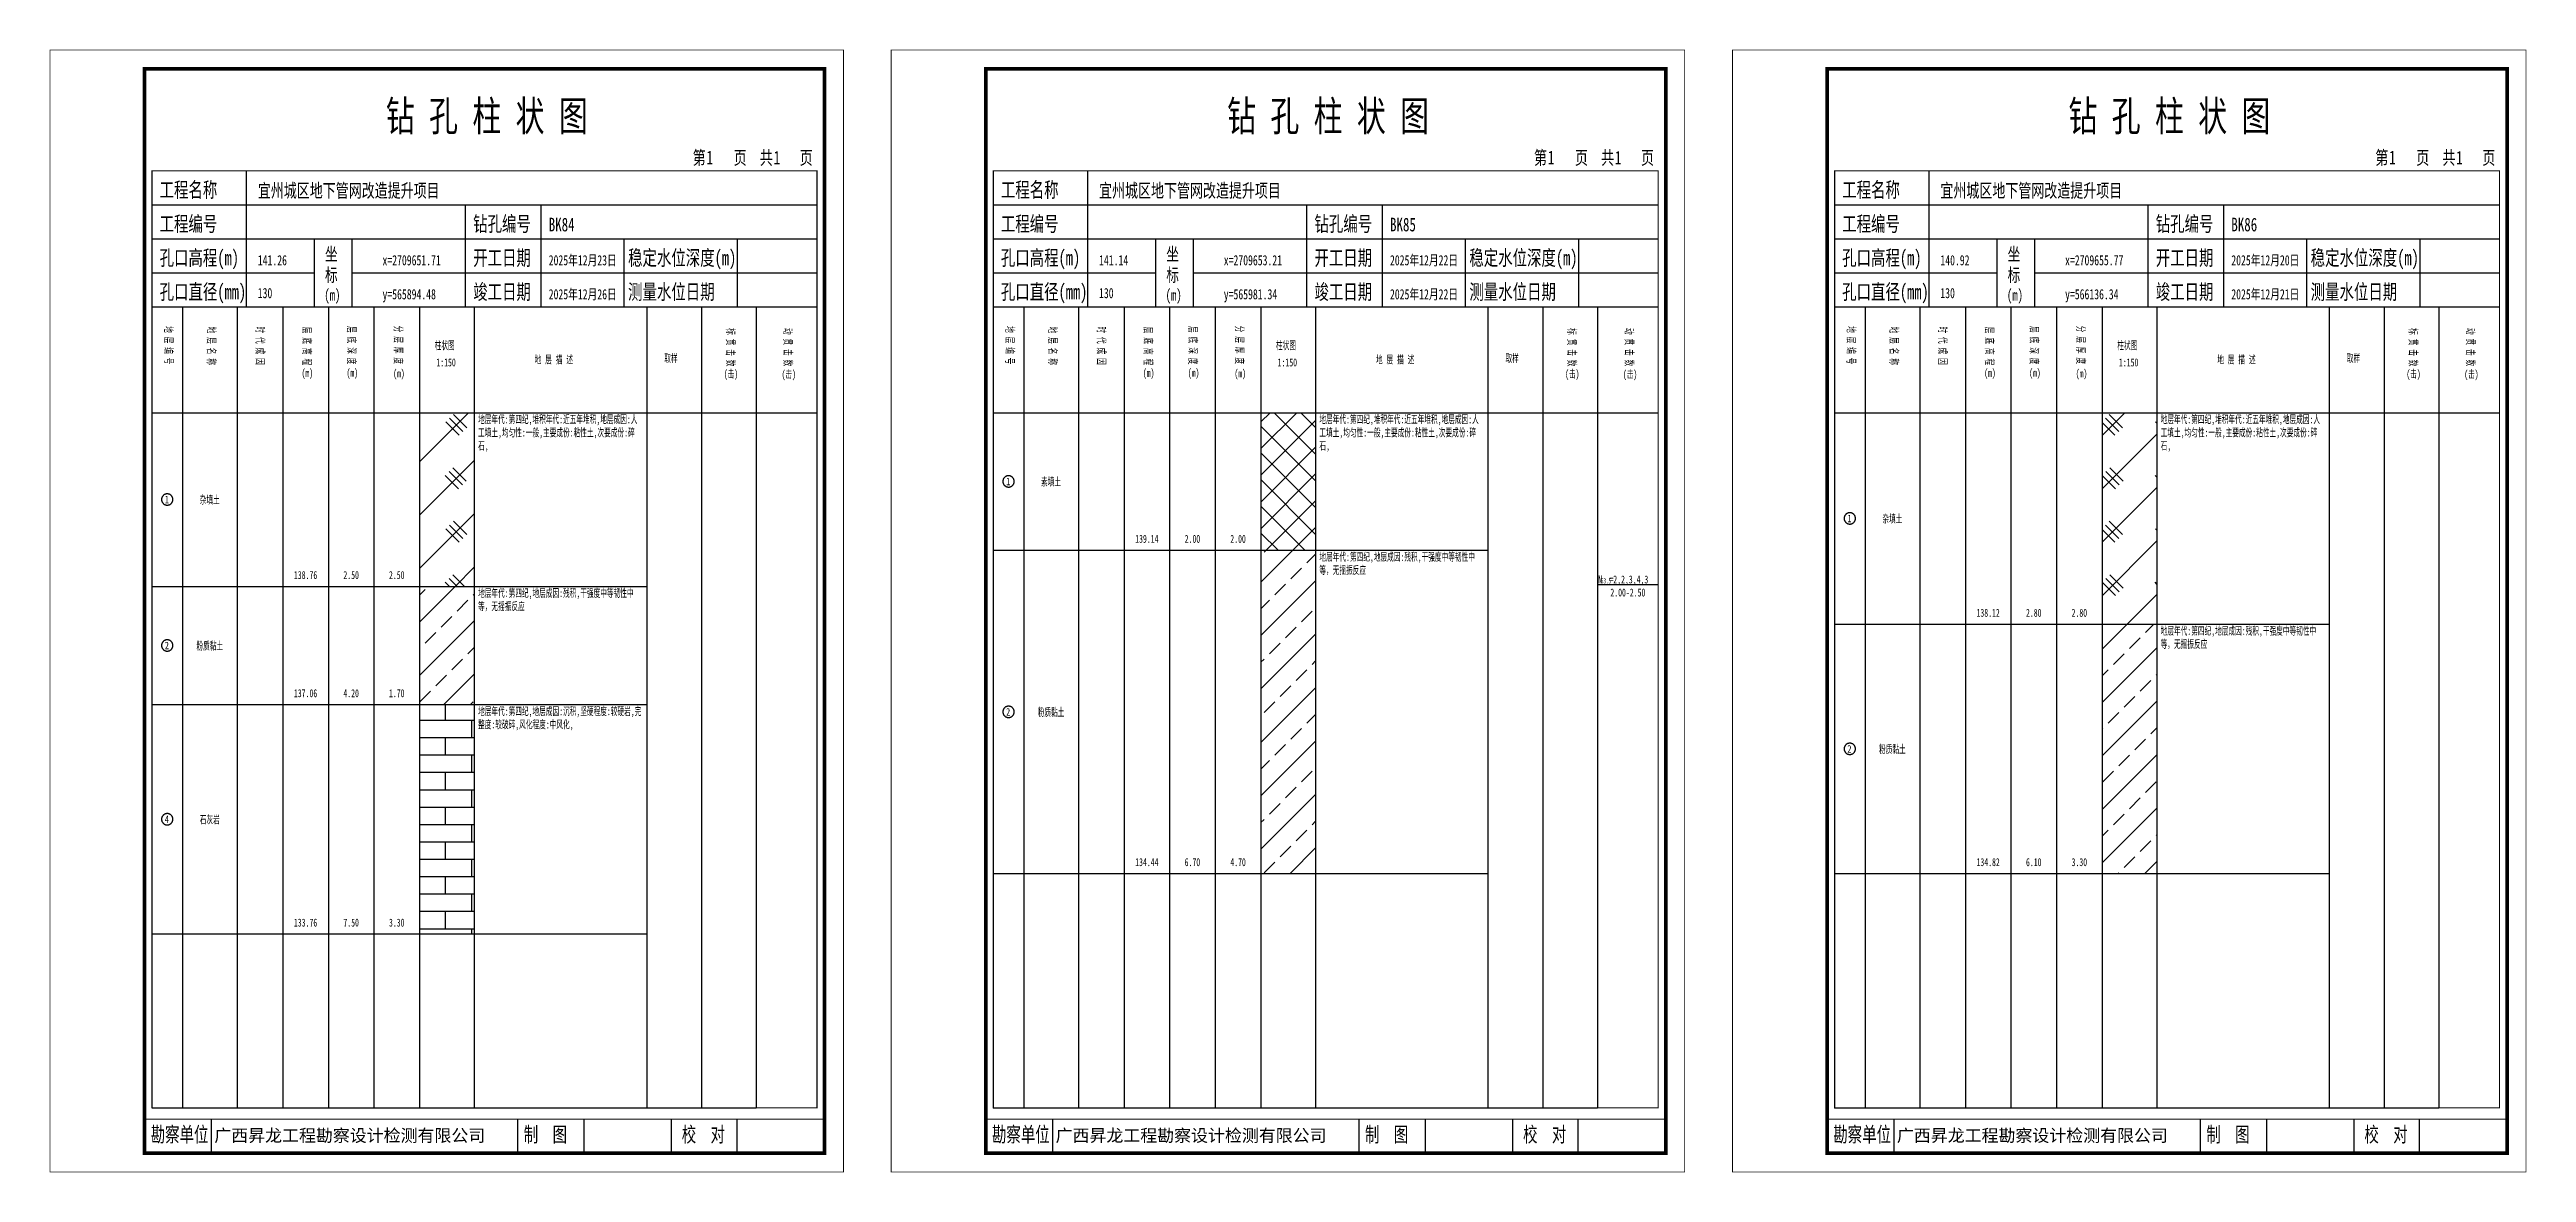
# Model space of a CAD drawing. Header units: millimetres. Extents: x 0 to 2711117, y 0 to 567555.
# Drawn here: x 22491 to 23147, y 0 to 297 of the extents above; entities that cross this region are included whole.
import ezdxf
from ezdxf.enums import TextEntityAlignment as Align

# ---------------------------------------------------------------- set-up
doc = ezdxf.new("R2010")
doc.units = ezdxf.units.MM
doc.layers.add('GICAD_POU_TEXTS', color=7, linetype='Continuous')
doc.layers.add('勘察点图例', color=7, linetype='Continuous')
doc.styles.add('HEAD_FONT', font='simfang.ttf', dxfattribs={"width": 0.6})
doc.styles.add('HEAD_FONT2', font='simfang.ttf', dxfattribs={"width": 0.6})
doc.styles.add('HT', font='simhei.ttf')
doc.styles.add('LZ_FONT', font='simfang.ttf', dxfattribs={"width": 0.7, "height": 8})
doc.styles.add('成果图图块', font='simfang.ttf', dxfattribs={"height": 2.5})
doc.styles.add('成果图表体', font='simfang.ttf', dxfattribs={"width": 0.6, "height": 2.1})
pattern_1 = [(45, (0, 0), (-7.071068, 7.071068), []), (135, (2.5, -1), (-14.142136, -14.142136), [5, -15]), (135, (1.5, -2), (-14.142136, -14.142136), [5, -15]), (135, (0.5, -3), (-14.142136, -14.142136), [5, -15]), (135, (16.5, -1), (-14.142136, -14.142136), [5, -15]), (135, (15.5, -2), (-14.142136, -14.142136), [5, -15]), (135, (14.5, -3), (-14.142136, -14.142136), [5, -15])]
pattern_2 = [(45, (0, 0), (-7.071068, 7.071068), []), (45, (7.071, 0), (-7.071068, 7.071068), [4, -2])]

# ---------------------------------------------------------------- blocks, each defined once
blk = doc.blocks.new('BK84')
for p, q in [((52, 229), (52, 265)), ((27, 256), (203, 256)), ((110, 229), (110, 256)), ((130, 229), (130, 256)), ((27, 247), (203, 247)), ((70, 229), (70, 247)), ((80, 229), (80, 247)), ((152, 229), (152, 247)), ((182, 229), (182, 247)), ((27, 238), (70, 238)), ((80, 238), (203, 238)), ((27, 229), (35.05, 229)), ((35.05, 229), (35.05, 17)), ((35.05, 229), (49.53, 229)), ((49.53, 229), (49.53, 17)), ((49.53, 229), (61.6, 229)), ((61.6, 229), (61.6, 17)), ((61.6, 229), (73.68, 229)), ((73.68, 229), (73.68, 17)), ((73.68, 229), (85.75, 229)), ((85.75, 229), (85.75, 17)), ((85.75, 229), (97.82, 229)), ((97.82, 229), (97.82, 17)), ((97.82, 229), (112.3, 229)), ((112.3, 229), (112.3, 17)), ((112.3, 229), (157.93, 229)), ((157.93, 229), (157.93, 17)), ((157.93, 229), (172.42, 229)), ((172.42, 229), (172.42, 17)), ((172.42, 229), (186.9, 229)), ((186.9, 229), (186.9, 17)), ((186.9, 229), (203, 229)), ((27, 201), (203, 201)), ((27, 17), (35.05, 17)), ((35.05, 17), (49.53, 17)), ((42.74, 4.95), (42.74, 13.95)), ((42.74, 4.95), (42.74, 13.95)), ((49.53, 17), (61.6, 17)), ((61.6, 17), (73.68, 17)), ((73.68, 17), (85.75, 17)), ((85.75, 17), (97.82, 17)), ((97.82, 17), (112.3, 17)), ((112.3, 17), (157.93, 17)), ((123.83, 4.95), (123.83, 13.95)), ((141.38, 4.95), (141.38, 13.95)), ((157.93, 17), (172.42, 17)), ((164.48, 4.95), (164.48, 13.95)), ((172.42, 17), (186.9, 17)), ((181.84, 4.95), (181.84, 13.95)), ((181.84, 4.95), (181.84, 13.95))]:
    blk.add_line(p, q)
for points, const_width in [([(0, 0), (210, 0), (210, 297), (0, 297)], 0.25), ([(25, 5), (205, 5), (205, 292), (25, 292)], 1), ([(27, 265), (203, 265), (203, 17), (27, 17)], 0.3)]:
    blk.add_lwpolyline(points, close=True, dxfattribs=dict(const_width=const_width))
at = {"const_width": 0.3}
for points in [[(27, 229), (203, 229)], [(25, 14), (205, 14)]]:
    blk.add_lwpolyline(points, dxfattribs=at)
at = {"style": 'LZ_FONT', "width": 0.7}
for s, height, p in [('钻 孔 柱 状 图', 8, (88.9, 275.54)), ('第', 3.6, (170.12, 266.7)), ('1', 3.6, (173.78, 266.75)), ('页', 3.6, (180.96, 266.7)), ('共', 3.6, (187.88, 266.7)), ('1', 3.6, (191.54, 266.7)), ('页', 3.6, (198.44, 266.7)), ('工程名称', 4, (29, 258)), ('宜州城区地下管网改造提升项目', 3.6, (55, 258)), ('工程编号', 4, (29, 249)), ('钻孔编号', 4, (112, 249)), ('BK84', 3.6, (132, 249)), ('孔口高程(m)', 4, (29, 240)), ('141.26', 2.7, (55, 240)), ('坐', 3.5, (72.79, 241.24)), ('x=2709651.71', 2.7, (88, 240)), ('开工日期', 4, (112, 240)), ('2025年12月23日', 2.7, (132, 240)), ('稳定水位深度(m)', 4, (153, 240)), ('标', 3.5, (72.79, 235.7)), ('孔口直径(mm)', 4, (29, 231)), ('130', 2.7, (54.98, 231.31)), ('(m) ', 3, (72.59, 230.65)), ('y=565894.48', 2.7, (88, 231)), ('竣工日期', 4, (112, 231)), ('2025年12月26日', 2.7, (132, 231)), ('测量水位日期', 4, (153, 231)), ('勘察单位', 4, (26.65, 7.95)), ('制  图', 4, (125.4, 7.95)), ('校  对', 4, (167.22, 7.95))]:
    blk.add_text(s, height=height, dxfattribs=at).set_placement(p)
at = {"style": 'HT'}
blk.add_text('广西昇龙工程勘察设计检测有限公司', height=3.2865, dxfattribs=at).set_placement((43.48, 8.02))
at = {"char_height": 2.1, "width": 22.806, "attachment_point": 1, "rotation": 270, "style": 'HEAD_FONT'}
for s, insert in [('地 层 编 号', (32.46, 223.92)), ('地 层 名 称', (43.79, 223.76)), ('时 代 成 因', (56.67, 223.83)), ('层 底 高 程', (69.07, 223.71)), ('层 底 深 度', (80.9, 223.91)), ('分 层 厚 度', (93.26, 224.01)), ('标 贯 击 数', (181.21, 223.37)), ('动 贯 击 数', (196.38, 223.43))]:
    blk.add_mtext(s, dxfattribs=dict(at, insert=insert))
at = {"char_height": 2.1, "attachment_point": 1}
for s, insert, width, style in [('柱状图', (101.82, 219.87), 7.855, 'HEAD_FONT2'), ('地 层 描 述', (128.29, 216.11), 22.0781, 'HEAD_FONT2'), ('取样', (162.58, 216.44), 7.855, 'HEAD_FONT2'), ('(m)', (66.58, 212.56), 4.7944, 'HEAD_FONT'), ('(m)', (78.47, 212.61), 4.7944, 'HEAD_FONT'), ('(m)', (90.81, 212.43), 4.7944, 'HEAD_FONT'), ('1:150', (102.26, 215.36), 6.9223, 'HEAD_FONT2'), ('(击)', (178.33, 212.31), 7.855, 'HEAD_FONT2'), ('(击)', (193.64, 212.22), 7.855, 'HEAD_FONT2')]:
    blk.add_mtext(s, dxfattribs=dict(at, insert=insert, width=width, style=style))
blk = doc.blocks.new('BK84_0')
at = {"color": 7}
blk.add_polyline3d([(-1.5, 0.02, 0), (-1.5, -0.06, 0), (-1.49, -0.13, 0), (-1.48, -0.2, 0), (-1.47, -0.28, 0), (-1.46, -0.35, 0), (-1.44, -0.42, 0), (-1.41, -0.49, 0), (-1.39, -0.56, 0), (-1.36, -0.63, 0), (-1.32, -0.69, 0), (-1.29, -0.76, 0), (-1.25, -0.82, 0), (-1.2, -0.88, 0), (-1.16, -0.94, 0), (-1.11, -0.99, 0), (-1.06, -1.04, 0), (-1.01, -1.1, 0), (-0.95, -1.14, 0), (-0.89, -1.19, 0), (-0.83, -1.23, 0), (-0.77, -1.27, 0), (-0.71, -1.31, 0), (-0.64, -1.34, 0), (-0.57, -1.37, 0), (-0.51, -1.4, 0), (-0.44, -1.42, 0), (-0.36, -1.44, 0), (-0.29, -1.46, 0), (-0.22, -1.47, 0), (-0.15, -1.48, 0), (-0.07, -1.48, 0), (0, -1.48, 0), (0.07, -1.48, 0), (0.15, -1.48, 0), (0.22, -1.47, 0), (0.29, -1.46, 0), (0.36, -1.44, 0), (0.44, -1.42, 0), (0.51, -1.4, 0), (0.57, -1.37, 0), (0.64, -1.34, 0), (0.71, -1.31, 0), (0.77, -1.27, 0), (0.83, -1.23, 0), (0.89, -1.19, 0), (0.95, -1.14, 0), (1.01, -1.1, 0), (1.06, -1.04, 0), (1.11, -0.99, 0), (1.16, -0.94, 0), (1.2, -0.88, 0), (1.25, -0.82, 0), (1.29, -0.76, 0), (1.32, -0.69, 0), (1.36, -0.63, 0), (1.39, -0.56, 0), (1.41, -0.49, 0), (1.44, -0.42, 0), (1.46, -0.35, 0), (1.47, -0.28, 0), (1.48, -0.2, 0), (1.49, -0.13, 0), (1.5, -0.06, 0), (1.5, 0.02, 0), (1.5, 0.09, 0), (1.49, 0.16, 0), (1.48, 0.24, 0), (1.47, 0.31, 0), (1.46, 0.38, 0), (1.44, 0.45, 0), (1.41, 0.52, 0), (1.39, 0.59, 0), (1.36, 0.66, 0), (1.32, 0.72, 0), (1.29, 0.79, 0), (1.25, 0.85, 0), (1.2, 0.91, 0), (1.16, 0.97, 0), (1.11, 1.02, 0), (1.06, 1.08, 0), (1.01, 1.13, 0), (0.95, 1.18, 0), (0.89, 1.22, 0), (0.83, 1.26, 0), (0.77, 1.3, 0), (0.71, 1.34, 0), (0.64, 1.37, 0), (0.57, 1.4, 0), (0.51, 1.43, 0), (0.44, 1.45, 0), (0.36, 1.47, 0), (0.29, 1.49, 0), (0.22, 1.5, 0), (0.15, 1.51, 0), (0.07, 1.51, 0), (0, 1.52, 0), (-0.07, 1.51, 0), (-0.15, 1.51, 0), (-0.22, 1.5, 0), (-0.29, 1.49, 0), (-0.36, 1.47, 0), (-0.44, 1.45, 0), (-0.51, 1.43, 0), (-0.57, 1.4, 0), (-0.64, 1.37, 0), (-0.71, 1.34, 0), (-0.77, 1.3, 0), (-0.83, 1.26, 0), (-0.89, 1.22, 0), (-0.95, 1.18, 0), (-1.01, 1.13, 0), (-1.06, 1.08, 0), (-1.11, 1.02, 0), (-1.16, 0.97, 0), (-1.2, 0.91, 0), (-1.25, 0.85, 0), (-1.29, 0.79, 0), (-1.32, 0.72, 0), (-1.36, 0.66, 0), (-1.39, 0.59, 0), (-1.41, 0.52, 0), (-1.44, 0.45, 0), (-1.46, 0.38, 0), (-1.47, 0.31, 0), (-1.48, 0.24, 0), (-1.49, 0.16, 0), (-1.5, 0.09, 0), (-1.5, 0.02, 0)], dxfattribs=at)
at = {"layer": 'GICAD_POU_TEXTS', "color": 7, "style": '成果图图块', "width": 0.7}
blk.add_text('1', height=2, dxfattribs=at).set_placement((-0.09, -0.99), align=Align.CENTER)
blk = doc.blocks.new('BK84_1')
at = {"color": 7}
blk.add_polyline3d([(-1.5, 0.02, 0), (-1.5, -0.06, 0), (-1.49, -0.13, 0), (-1.48, -0.2, 0), (-1.47, -0.28, 0), (-1.46, -0.35, 0), (-1.44, -0.42, 0), (-1.41, -0.49, 0), (-1.39, -0.56, 0), (-1.36, -0.63, 0), (-1.32, -0.69, 0), (-1.29, -0.76, 0), (-1.25, -0.82, 0), (-1.2, -0.88, 0), (-1.16, -0.94, 0), (-1.11, -0.99, 0), (-1.06, -1.04, 0), (-1.01, -1.1, 0), (-0.95, -1.14, 0), (-0.89, -1.19, 0), (-0.83, -1.23, 0), (-0.77, -1.27, 0), (-0.71, -1.31, 0), (-0.64, -1.34, 0), (-0.57, -1.37, 0), (-0.51, -1.4, 0), (-0.44, -1.42, 0), (-0.36, -1.44, 0), (-0.29, -1.46, 0), (-0.22, -1.47, 0), (-0.15, -1.48, 0), (-0.07, -1.48, 0), (0, -1.48, 0), (0.07, -1.48, 0), (0.15, -1.48, 0), (0.22, -1.47, 0), (0.29, -1.46, 0), (0.36, -1.44, 0), (0.44, -1.42, 0), (0.51, -1.4, 0), (0.57, -1.37, 0), (0.64, -1.34, 0), (0.71, -1.31, 0), (0.77, -1.27, 0), (0.83, -1.23, 0), (0.89, -1.19, 0), (0.95, -1.14, 0), (1.01, -1.1, 0), (1.06, -1.04, 0), (1.11, -0.99, 0), (1.16, -0.94, 0), (1.2, -0.88, 0), (1.25, -0.82, 0), (1.29, -0.76, 0), (1.32, -0.69, 0), (1.36, -0.63, 0), (1.39, -0.56, 0), (1.41, -0.49, 0), (1.44, -0.42, 0), (1.46, -0.35, 0), (1.47, -0.28, 0), (1.48, -0.2, 0), (1.49, -0.13, 0), (1.5, -0.06, 0), (1.5, 0.02, 0), (1.5, 0.09, 0), (1.49, 0.16, 0), (1.48, 0.24, 0), (1.47, 0.31, 0), (1.46, 0.38, 0), (1.44, 0.45, 0), (1.41, 0.52, 0), (1.39, 0.59, 0), (1.36, 0.66, 0), (1.32, 0.72, 0), (1.29, 0.79, 0), (1.25, 0.85, 0), (1.2, 0.91, 0), (1.16, 0.97, 0), (1.11, 1.02, 0), (1.06, 1.08, 0), (1.01, 1.13, 0), (0.95, 1.18, 0), (0.89, 1.22, 0), (0.83, 1.26, 0), (0.77, 1.3, 0), (0.71, 1.34, 0), (0.64, 1.37, 0), (0.57, 1.4, 0), (0.51, 1.43, 0), (0.44, 1.45, 0), (0.36, 1.47, 0), (0.29, 1.49, 0), (0.22, 1.5, 0), (0.15, 1.51, 0), (0.07, 1.51, 0), (0, 1.52, 0), (-0.07, 1.51, 0), (-0.15, 1.51, 0), (-0.22, 1.5, 0), (-0.29, 1.49, 0), (-0.36, 1.47, 0), (-0.44, 1.45, 0), (-0.51, 1.43, 0), (-0.57, 1.4, 0), (-0.64, 1.37, 0), (-0.71, 1.34, 0), (-0.77, 1.3, 0), (-0.83, 1.26, 0), (-0.89, 1.22, 0), (-0.95, 1.18, 0), (-1.01, 1.13, 0), (-1.06, 1.08, 0), (-1.11, 1.02, 0), (-1.16, 0.97, 0), (-1.2, 0.91, 0), (-1.25, 0.85, 0), (-1.29, 0.79, 0), (-1.32, 0.72, 0), (-1.36, 0.66, 0), (-1.39, 0.59, 0), (-1.41, 0.52, 0), (-1.44, 0.45, 0), (-1.46, 0.38, 0), (-1.47, 0.31, 0), (-1.48, 0.24, 0), (-1.49, 0.16, 0), (-1.5, 0.09, 0), (-1.5, 0.02, 0)], dxfattribs=at)
at = {"layer": 'GICAD_POU_TEXTS', "color": 7, "style": '成果图图块', "width": 0.7}
blk.add_text('2', height=2, dxfattribs=at).set_placement((-0.09, -0.99), align=Align.CENTER)
blk = doc.blocks.new('BK84_2')
at = {"color": 7}
blk.add_polyline3d([(-1.5, 0.02, 0), (-1.5, -0.06, 0), (-1.49, -0.13, 0), (-1.48, -0.2, 0), (-1.47, -0.28, 0), (-1.46, -0.35, 0), (-1.44, -0.42, 0), (-1.41, -0.49, 0), (-1.39, -0.56, 0), (-1.36, -0.63, 0), (-1.32, -0.69, 0), (-1.29, -0.76, 0), (-1.25, -0.82, 0), (-1.2, -0.88, 0), (-1.16, -0.94, 0), (-1.11, -0.99, 0), (-1.06, -1.04, 0), (-1.01, -1.1, 0), (-0.95, -1.14, 0), (-0.89, -1.19, 0), (-0.83, -1.23, 0), (-0.77, -1.27, 0), (-0.71, -1.31, 0), (-0.64, -1.34, 0), (-0.57, -1.37, 0), (-0.51, -1.4, 0), (-0.44, -1.42, 0), (-0.36, -1.44, 0), (-0.29, -1.46, 0), (-0.22, -1.47, 0), (-0.15, -1.48, 0), (-0.07, -1.48, 0), (0, -1.48, 0), (0.07, -1.48, 0), (0.15, -1.48, 0), (0.22, -1.47, 0), (0.29, -1.46, 0), (0.36, -1.44, 0), (0.44, -1.42, 0), (0.51, -1.4, 0), (0.57, -1.37, 0), (0.64, -1.34, 0), (0.71, -1.31, 0), (0.77, -1.27, 0), (0.83, -1.23, 0), (0.89, -1.19, 0), (0.95, -1.14, 0), (1.01, -1.1, 0), (1.06, -1.04, 0), (1.11, -0.99, 0), (1.16, -0.94, 0), (1.2, -0.88, 0), (1.25, -0.82, 0), (1.29, -0.76, 0), (1.32, -0.69, 0), (1.36, -0.63, 0), (1.39, -0.56, 0), (1.41, -0.49, 0), (1.44, -0.42, 0), (1.46, -0.35, 0), (1.47, -0.28, 0), (1.48, -0.2, 0), (1.49, -0.13, 0), (1.5, -0.06, 0), (1.5, 0.02, 0), (1.5, 0.09, 0), (1.49, 0.16, 0), (1.48, 0.24, 0), (1.47, 0.31, 0), (1.46, 0.38, 0), (1.44, 0.45, 0), (1.41, 0.52, 0), (1.39, 0.59, 0), (1.36, 0.66, 0), (1.32, 0.72, 0), (1.29, 0.79, 0), (1.25, 0.85, 0), (1.2, 0.91, 0), (1.16, 0.97, 0), (1.11, 1.02, 0), (1.06, 1.08, 0), (1.01, 1.13, 0), (0.95, 1.18, 0), (0.89, 1.22, 0), (0.83, 1.26, 0), (0.77, 1.3, 0), (0.71, 1.34, 0), (0.64, 1.37, 0), (0.57, 1.4, 0), (0.51, 1.43, 0), (0.44, 1.45, 0), (0.36, 1.47, 0), (0.29, 1.49, 0), (0.22, 1.5, 0), (0.15, 1.51, 0), (0.07, 1.51, 0), (0, 1.52, 0), (-0.07, 1.51, 0), (-0.15, 1.51, 0), (-0.22, 1.5, 0), (-0.29, 1.49, 0), (-0.36, 1.47, 0), (-0.44, 1.45, 0), (-0.51, 1.43, 0), (-0.57, 1.4, 0), (-0.64, 1.37, 0), (-0.71, 1.34, 0), (-0.77, 1.3, 0), (-0.83, 1.26, 0), (-0.89, 1.22, 0), (-0.95, 1.18, 0), (-1.01, 1.13, 0), (-1.06, 1.08, 0), (-1.11, 1.02, 0), (-1.16, 0.97, 0), (-1.2, 0.91, 0), (-1.25, 0.85, 0), (-1.29, 0.79, 0), (-1.32, 0.72, 0), (-1.36, 0.66, 0), (-1.39, 0.59, 0), (-1.41, 0.52, 0), (-1.44, 0.45, 0), (-1.46, 0.38, 0), (-1.47, 0.31, 0), (-1.48, 0.24, 0), (-1.49, 0.16, 0), (-1.5, 0.09, 0), (-1.5, 0.02, 0)], dxfattribs=at)
at = {"layer": 'GICAD_POU_TEXTS', "color": 7, "style": '成果图图块', "width": 0.7}
blk.add_text('4', height=2, dxfattribs=at).set_placement((-0.09, -0.99), align=Align.CENTER)
blk = doc.blocks.new('BK85')
for p, q in [((52, 229), (52, 265)), ((27, 256), (203, 256)), ((110, 229), (110, 256)), ((130, 229), (130, 256)), ((27, 247), (203, 247)), ((70, 229), (70, 247)), ((80, 229), (80, 247)), ((152, 229), (152, 247)), ((182, 229), (182, 247)), ((27, 238), (70, 238)), ((80, 238), (203, 238)), ((27, 229), (35.05, 229)), ((35.05, 229), (35.05, 17)), ((35.05, 229), (49.53, 229)), ((49.53, 229), (49.53, 17)), ((49.53, 229), (61.6, 229)), ((61.6, 229), (61.6, 17)), ((61.6, 229), (73.68, 229)), ((73.68, 229), (73.68, 17)), ((73.68, 229), (85.75, 229)), ((85.75, 229), (85.75, 17)), ((85.75, 229), (97.82, 229)), ((97.82, 229), (97.82, 17)), ((97.82, 229), (112.3, 229)), ((112.3, 229), (112.3, 17)), ((112.3, 229), (157.93, 229)), ((157.93, 229), (157.93, 17)), ((157.93, 229), (172.42, 229)), ((172.42, 229), (172.42, 17)), ((172.42, 229), (186.9, 229)), ((186.9, 229), (186.9, 17)), ((186.9, 229), (203, 229)), ((27, 201), (203, 201)), ((27, 17), (35.05, 17)), ((35.05, 17), (49.53, 17)), ((42.74, 4.95), (42.74, 13.95)), ((42.74, 4.95), (42.74, 13.95)), ((49.53, 17), (61.6, 17)), ((61.6, 17), (73.68, 17)), ((73.68, 17), (85.75, 17)), ((85.75, 17), (97.82, 17)), ((97.82, 17), (112.3, 17)), ((112.3, 17), (157.93, 17)), ((123.83, 4.95), (123.83, 13.95)), ((141.38, 4.95), (141.38, 13.95)), ((157.93, 17), (172.42, 17)), ((164.48, 4.95), (164.48, 13.95)), ((172.42, 17), (186.9, 17)), ((181.84, 4.95), (181.84, 13.95)), ((181.84, 4.95), (181.84, 13.95))]:
    blk.add_line(p, q)
for points, const_width in [([(0, 0), (210, 0), (210, 297), (0, 297)], 0.25), ([(25, 5), (205, 5), (205, 292), (25, 292)], 1), ([(27, 265), (203, 265), (203, 17), (27, 17)], 0.3)]:
    blk.add_lwpolyline(points, close=True, dxfattribs=dict(const_width=const_width))
at = {"const_width": 0.3}
for points in [[(27, 229), (203, 229)], [(25, 14), (205, 14)]]:
    blk.add_lwpolyline(points, dxfattribs=at)
at = {"style": 'LZ_FONT', "width": 0.7}
for s, height, p in [('钻 孔 柱 状 图', 8, (88.9, 275.54)), ('第', 3.6, (170.12, 266.7)), ('1', 3.6, (173.78, 266.75)), ('页', 3.6, (180.96, 266.7)), ('共', 3.6, (187.88, 266.7)), ('1', 3.6, (191.54, 266.7)), ('页', 3.6, (198.44, 266.7)), ('工程名称', 4, (29, 258)), ('宜州城区地下管网改造提升项目', 3.6, (55, 258)), ('工程编号', 4, (29, 249)), ('钻孔编号', 4, (112, 249)), ('BK85', 3.6, (132, 249)), ('孔口高程(m)', 4, (29, 240)), ('141.14', 2.7, (55, 240)), ('坐', 3.5, (72.79, 241.24)), ('x=2709653.21', 2.7, (88, 240)), ('开工日期', 4, (112, 240)), ('2025年12月22日', 2.7, (132, 240)), ('稳定水位深度(m)', 4, (153, 240)), ('标', 3.5, (72.79, 235.7)), ('孔口直径(mm)', 4, (29, 231)), ('130', 2.7, (54.98, 231.31)), ('(m) ', 3, (72.59, 230.65)), ('y=565981.34', 2.7, (88, 231)), ('竣工日期', 4, (112, 231)), ('2025年12月22日', 2.7, (132, 231)), ('测量水位日期', 4, (153, 231)), ('勘察单位', 4, (26.65, 7.95)), ('制  图', 4, (125.4, 7.95)), ('校  对', 4, (167.22, 7.95))]:
    blk.add_text(s, height=height, dxfattribs=at).set_placement(p)
at = {"style": 'HT'}
blk.add_text('广西昇龙工程勘察设计检测有限公司', height=3.2865, dxfattribs=at).set_placement((43.48, 8.02))
at = {"char_height": 2.1, "width": 22.806, "attachment_point": 1, "rotation": 270, "style": 'HEAD_FONT'}
for s, insert in [('地 层 编 号', (32.46, 223.92)), ('地 层 名 称', (43.79, 223.76)), ('时 代 成 因', (56.67, 223.83)), ('层 底 高 程', (69.07, 223.71)), ('层 底 深 度', (80.9, 223.91)), ('分 层 厚 度', (93.26, 224.01)), ('标 贯 击 数', (181.21, 223.37)), ('动 贯 击 数', (196.38, 223.43))]:
    blk.add_mtext(s, dxfattribs=dict(at, insert=insert))
at = {"char_height": 2.1, "attachment_point": 1}
for s, insert, width, style in [('柱状图', (101.82, 219.87), 7.855, 'HEAD_FONT2'), ('地 层 描 述', (128.29, 216.11), 22.0781, 'HEAD_FONT2'), ('取样', (162.58, 216.44), 7.855, 'HEAD_FONT2'), ('(m)', (66.58, 212.56), 4.7944, 'HEAD_FONT'), ('(m)', (78.47, 212.61), 4.7944, 'HEAD_FONT'), ('(m)', (90.81, 212.43), 4.7944, 'HEAD_FONT'), ('1:150', (102.26, 215.36), 6.9223, 'HEAD_FONT2'), ('(击)', (178.33, 212.31), 7.855, 'HEAD_FONT2'), ('(击)', (193.64, 212.22), 7.855, 'HEAD_FONT2')]:
    blk.add_mtext(s, dxfattribs=dict(at, insert=insert, width=width, style=style))
blk = doc.blocks.new('BK85_0')
at = {"color": 7}
blk.add_polyline3d([(-1.5, 0.02, 0), (-1.5, -0.06, 0), (-1.49, -0.13, 0), (-1.48, -0.2, 0), (-1.47, -0.28, 0), (-1.46, -0.35, 0), (-1.44, -0.42, 0), (-1.41, -0.49, 0), (-1.39, -0.56, 0), (-1.36, -0.63, 0), (-1.32, -0.69, 0), (-1.29, -0.76, 0), (-1.25, -0.82, 0), (-1.2, -0.88, 0), (-1.16, -0.94, 0), (-1.11, -0.99, 0), (-1.06, -1.04, 0), (-1.01, -1.1, 0), (-0.95, -1.14, 0), (-0.89, -1.19, 0), (-0.83, -1.23, 0), (-0.77, -1.27, 0), (-0.71, -1.31, 0), (-0.64, -1.34, 0), (-0.57, -1.37, 0), (-0.51, -1.4, 0), (-0.44, -1.42, 0), (-0.36, -1.44, 0), (-0.29, -1.46, 0), (-0.22, -1.47, 0), (-0.15, -1.48, 0), (-0.07, -1.48, 0), (0, -1.48, 0), (0.07, -1.48, 0), (0.15, -1.48, 0), (0.22, -1.47, 0), (0.29, -1.46, 0), (0.36, -1.44, 0), (0.44, -1.42, 0), (0.51, -1.4, 0), (0.57, -1.37, 0), (0.64, -1.34, 0), (0.71, -1.31, 0), (0.77, -1.27, 0), (0.83, -1.23, 0), (0.89, -1.19, 0), (0.95, -1.14, 0), (1.01, -1.1, 0), (1.06, -1.04, 0), (1.11, -0.99, 0), (1.16, -0.94, 0), (1.2, -0.88, 0), (1.25, -0.82, 0), (1.29, -0.76, 0), (1.32, -0.69, 0), (1.36, -0.63, 0), (1.39, -0.56, 0), (1.41, -0.49, 0), (1.44, -0.42, 0), (1.46, -0.35, 0), (1.47, -0.28, 0), (1.48, -0.2, 0), (1.49, -0.13, 0), (1.5, -0.06, 0), (1.5, 0.02, 0), (1.5, 0.09, 0), (1.49, 0.16, 0), (1.48, 0.24, 0), (1.47, 0.31, 0), (1.46, 0.38, 0), (1.44, 0.45, 0), (1.41, 0.52, 0), (1.39, 0.59, 0), (1.36, 0.66, 0), (1.32, 0.72, 0), (1.29, 0.79, 0), (1.25, 0.85, 0), (1.2, 0.91, 0), (1.16, 0.97, 0), (1.11, 1.02, 0), (1.06, 1.08, 0), (1.01, 1.13, 0), (0.95, 1.18, 0), (0.89, 1.22, 0), (0.83, 1.26, 0), (0.77, 1.3, 0), (0.71, 1.34, 0), (0.64, 1.37, 0), (0.57, 1.4, 0), (0.51, 1.43, 0), (0.44, 1.45, 0), (0.36, 1.47, 0), (0.29, 1.49, 0), (0.22, 1.5, 0), (0.15, 1.51, 0), (0.07, 1.51, 0), (0, 1.52, 0), (-0.07, 1.51, 0), (-0.15, 1.51, 0), (-0.22, 1.5, 0), (-0.29, 1.49, 0), (-0.36, 1.47, 0), (-0.44, 1.45, 0), (-0.51, 1.43, 0), (-0.57, 1.4, 0), (-0.64, 1.37, 0), (-0.71, 1.34, 0), (-0.77, 1.3, 0), (-0.83, 1.26, 0), (-0.89, 1.22, 0), (-0.95, 1.18, 0), (-1.01, 1.13, 0), (-1.06, 1.08, 0), (-1.11, 1.02, 0), (-1.16, 0.97, 0), (-1.2, 0.91, 0), (-1.25, 0.85, 0), (-1.29, 0.79, 0), (-1.32, 0.72, 0), (-1.36, 0.66, 0), (-1.39, 0.59, 0), (-1.41, 0.52, 0), (-1.44, 0.45, 0), (-1.46, 0.38, 0), (-1.47, 0.31, 0), (-1.48, 0.24, 0), (-1.49, 0.16, 0), (-1.5, 0.09, 0), (-1.5, 0.02, 0)], dxfattribs=at)
at = {"layer": 'GICAD_POU_TEXTS', "color": 7, "style": '成果图图块', "width": 0.7}
blk.add_text('1', height=2, dxfattribs=at).set_placement((-0.09, -0.99), align=Align.CENTER)
blk = doc.blocks.new('BK85_1')
at = {"color": 7}
blk.add_polyline3d([(-1.5, 0.02, 0), (-1.5, -0.06, 0), (-1.49, -0.13, 0), (-1.48, -0.2, 0), (-1.47, -0.28, 0), (-1.46, -0.35, 0), (-1.44, -0.42, 0), (-1.41, -0.49, 0), (-1.39, -0.56, 0), (-1.36, -0.63, 0), (-1.32, -0.69, 0), (-1.29, -0.76, 0), (-1.25, -0.82, 0), (-1.2, -0.88, 0), (-1.16, -0.94, 0), (-1.11, -0.99, 0), (-1.06, -1.04, 0), (-1.01, -1.1, 0), (-0.95, -1.14, 0), (-0.89, -1.19, 0), (-0.83, -1.23, 0), (-0.77, -1.27, 0), (-0.71, -1.31, 0), (-0.64, -1.34, 0), (-0.57, -1.37, 0), (-0.51, -1.4, 0), (-0.44, -1.42, 0), (-0.36, -1.44, 0), (-0.29, -1.46, 0), (-0.22, -1.47, 0), (-0.15, -1.48, 0), (-0.07, -1.48, 0), (0, -1.48, 0), (0.07, -1.48, 0), (0.15, -1.48, 0), (0.22, -1.47, 0), (0.29, -1.46, 0), (0.36, -1.44, 0), (0.44, -1.42, 0), (0.51, -1.4, 0), (0.57, -1.37, 0), (0.64, -1.34, 0), (0.71, -1.31, 0), (0.77, -1.27, 0), (0.83, -1.23, 0), (0.89, -1.19, 0), (0.95, -1.14, 0), (1.01, -1.1, 0), (1.06, -1.04, 0), (1.11, -0.99, 0), (1.16, -0.94, 0), (1.2, -0.88, 0), (1.25, -0.82, 0), (1.29, -0.76, 0), (1.32, -0.69, 0), (1.36, -0.63, 0), (1.39, -0.56, 0), (1.41, -0.49, 0), (1.44, -0.42, 0), (1.46, -0.35, 0), (1.47, -0.28, 0), (1.48, -0.2, 0), (1.49, -0.13, 0), (1.5, -0.06, 0), (1.5, 0.02, 0), (1.5, 0.09, 0), (1.49, 0.16, 0), (1.48, 0.24, 0), (1.47, 0.31, 0), (1.46, 0.38, 0), (1.44, 0.45, 0), (1.41, 0.52, 0), (1.39, 0.59, 0), (1.36, 0.66, 0), (1.32, 0.72, 0), (1.29, 0.79, 0), (1.25, 0.85, 0), (1.2, 0.91, 0), (1.16, 0.97, 0), (1.11, 1.02, 0), (1.06, 1.08, 0), (1.01, 1.13, 0), (0.95, 1.18, 0), (0.89, 1.22, 0), (0.83, 1.26, 0), (0.77, 1.3, 0), (0.71, 1.34, 0), (0.64, 1.37, 0), (0.57, 1.4, 0), (0.51, 1.43, 0), (0.44, 1.45, 0), (0.36, 1.47, 0), (0.29, 1.49, 0), (0.22, 1.5, 0), (0.15, 1.51, 0), (0.07, 1.51, 0), (0, 1.52, 0), (-0.07, 1.51, 0), (-0.15, 1.51, 0), (-0.22, 1.5, 0), (-0.29, 1.49, 0), (-0.36, 1.47, 0), (-0.44, 1.45, 0), (-0.51, 1.43, 0), (-0.57, 1.4, 0), (-0.64, 1.37, 0), (-0.71, 1.34, 0), (-0.77, 1.3, 0), (-0.83, 1.26, 0), (-0.89, 1.22, 0), (-0.95, 1.18, 0), (-1.01, 1.13, 0), (-1.06, 1.08, 0), (-1.11, 1.02, 0), (-1.16, 0.97, 0), (-1.2, 0.91, 0), (-1.25, 0.85, 0), (-1.29, 0.79, 0), (-1.32, 0.72, 0), (-1.36, 0.66, 0), (-1.39, 0.59, 0), (-1.41, 0.52, 0), (-1.44, 0.45, 0), (-1.46, 0.38, 0), (-1.47, 0.31, 0), (-1.48, 0.24, 0), (-1.49, 0.16, 0), (-1.5, 0.09, 0), (-1.5, 0.02, 0)], dxfattribs=at)
at = {"layer": 'GICAD_POU_TEXTS', "color": 7, "style": '成果图图块', "width": 0.7}
blk.add_text('2', height=2, dxfattribs=at).set_placement((-0.09, -0.99), align=Align.CENTER)
blk = doc.blocks.new('BK86')
for p, q in [((52, 229), (52, 265)), ((27, 256), (203, 256)), ((110, 229), (110, 256)), ((130, 229), (130, 256)), ((27, 247), (203, 247)), ((70, 229), (70, 247)), ((80, 229), (80, 247)), ((152, 229), (152, 247)), ((182, 229), (182, 247)), ((27, 238), (70, 238)), ((80, 238), (203, 238)), ((27, 229), (35.05, 229)), ((35.05, 229), (35.05, 17)), ((35.05, 229), (49.53, 229)), ((49.53, 229), (49.53, 17)), ((49.53, 229), (61.6, 229)), ((61.6, 229), (61.6, 17)), ((61.6, 229), (73.68, 229)), ((73.68, 229), (73.68, 17)), ((73.68, 229), (85.75, 229)), ((85.75, 229), (85.75, 17)), ((85.75, 229), (97.82, 229)), ((97.82, 229), (97.82, 17)), ((97.82, 229), (112.3, 229)), ((112.3, 229), (112.3, 17)), ((112.3, 229), (157.93, 229)), ((157.93, 229), (157.93, 17)), ((157.93, 229), (172.42, 229)), ((172.42, 229), (172.42, 17)), ((172.42, 229), (186.9, 229)), ((186.9, 229), (186.9, 17)), ((186.9, 229), (203, 229)), ((27, 201), (203, 201)), ((27, 17), (35.05, 17)), ((35.05, 17), (49.53, 17)), ((42.74, 4.95), (42.74, 13.95)), ((42.74, 4.95), (42.74, 13.95)), ((49.53, 17), (61.6, 17)), ((61.6, 17), (73.68, 17)), ((73.68, 17), (85.75, 17)), ((85.75, 17), (97.82, 17)), ((97.82, 17), (112.3, 17)), ((112.3, 17), (157.93, 17)), ((123.83, 4.95), (123.83, 13.95)), ((141.38, 4.95), (141.38, 13.95)), ((157.93, 17), (172.42, 17)), ((164.48, 4.95), (164.48, 13.95)), ((172.42, 17), (186.9, 17)), ((181.84, 4.95), (181.84, 13.95)), ((181.84, 4.95), (181.84, 13.95))]:
    blk.add_line(p, q)
for points, const_width in [([(0, 0), (210, 0), (210, 297), (0, 297)], 0.25), ([(25, 5), (205, 5), (205, 292), (25, 292)], 1), ([(27, 265), (203, 265), (203, 17), (27, 17)], 0.3)]:
    blk.add_lwpolyline(points, close=True, dxfattribs=dict(const_width=const_width))
at = {"const_width": 0.3}
for points in [[(27, 229), (203, 229)], [(25, 14), (205, 14)]]:
    blk.add_lwpolyline(points, dxfattribs=at)
at = {"style": 'LZ_FONT', "width": 0.7}
for s, height, p in [('钻 孔 柱 状 图', 8, (88.9, 275.54)), ('第', 3.6, (170.12, 266.7)), ('1', 3.6, (173.78, 266.75)), ('页', 3.6, (180.96, 266.7)), ('共', 3.6, (187.88, 266.7)), ('1', 3.6, (191.54, 266.7)), ('页', 3.6, (198.44, 266.7)), ('工程名称', 4, (29, 258)), ('宜州城区地下管网改造提升项目', 3.6, (55, 258)), ('工程编号', 4, (29, 249)), ('钻孔编号', 4, (112, 249)), ('BK86', 3.6, (132, 249)), ('孔口高程(m)', 4, (29, 240)), ('140.92', 2.7, (55, 240)), ('坐', 3.5, (72.79, 241.24)), ('x=2709655.77', 2.7, (88, 240)), ('开工日期', 4, (112, 240)), ('2025年12月20日', 2.7, (132, 240)), ('稳定水位深度(m)', 4, (153, 240)), ('标', 3.5, (72.79, 235.7)), ('孔口直径(mm)', 4, (29, 231)), ('130', 2.7, (54.98, 231.31)), ('(m) ', 3, (72.59, 230.65)), ('y=566136.34', 2.7, (88, 231)), ('竣工日期', 4, (112, 231)), ('2025年12月21日', 2.7, (132, 231)), ('测量水位日期', 4, (153, 231)), ('勘察单位', 4, (26.65, 7.95)), ('制  图', 4, (125.4, 7.95)), ('校  对', 4, (167.22, 7.95))]:
    blk.add_text(s, height=height, dxfattribs=at).set_placement(p)
at = {"style": 'HT'}
blk.add_text('广西昇龙工程勘察设计检测有限公司', height=3.2865, dxfattribs=at).set_placement((43.48, 8.02))
at = {"char_height": 2.1, "width": 22.806, "attachment_point": 1, "rotation": 270, "style": 'HEAD_FONT'}
for s, insert in [('地 层 编 号', (32.46, 223.92)), ('地 层 名 称', (43.79, 223.76)), ('时 代 成 因', (56.67, 223.83)), ('层 底 高 程', (69.07, 223.71)), ('层 底 深 度', (80.9, 223.91)), ('分 层 厚 度', (93.26, 224.01)), ('标 贯 击 数', (181.21, 223.37)), ('动 贯 击 数', (196.38, 223.43))]:
    blk.add_mtext(s, dxfattribs=dict(at, insert=insert))
at = {"char_height": 2.1, "attachment_point": 1}
for s, insert, width, style in [('柱状图', (101.82, 219.87), 7.855, 'HEAD_FONT2'), ('地 层 描 述', (128.29, 216.11), 22.0781, 'HEAD_FONT2'), ('取样', (162.58, 216.44), 7.855, 'HEAD_FONT2'), ('(m)', (66.58, 212.56), 4.7944, 'HEAD_FONT'), ('(m)', (78.47, 212.61), 4.7944, 'HEAD_FONT'), ('(m)', (90.81, 212.43), 4.7944, 'HEAD_FONT'), ('1:150', (102.26, 215.36), 6.9223, 'HEAD_FONT2'), ('(击)', (178.33, 212.31), 7.855, 'HEAD_FONT2'), ('(击)', (193.64, 212.22), 7.855, 'HEAD_FONT2')]:
    blk.add_mtext(s, dxfattribs=dict(at, insert=insert, width=width, style=style))
blk = doc.blocks.new('BK86_0')
at = {"color": 7}
blk.add_polyline3d([(-1.5, 0.02, 0), (-1.5, -0.06, 0), (-1.49, -0.13, 0), (-1.48, -0.2, 0), (-1.47, -0.28, 0), (-1.46, -0.35, 0), (-1.44, -0.42, 0), (-1.41, -0.49, 0), (-1.39, -0.56, 0), (-1.36, -0.63, 0), (-1.32, -0.69, 0), (-1.29, -0.76, 0), (-1.25, -0.82, 0), (-1.2, -0.88, 0), (-1.16, -0.94, 0), (-1.11, -0.99, 0), (-1.06, -1.04, 0), (-1.01, -1.1, 0), (-0.95, -1.14, 0), (-0.89, -1.19, 0), (-0.83, -1.23, 0), (-0.77, -1.27, 0), (-0.71, -1.31, 0), (-0.64, -1.34, 0), (-0.57, -1.37, 0), (-0.51, -1.4, 0), (-0.44, -1.42, 0), (-0.36, -1.44, 0), (-0.29, -1.46, 0), (-0.22, -1.47, 0), (-0.15, -1.48, 0), (-0.07, -1.48, 0), (0, -1.48, 0), (0.07, -1.48, 0), (0.15, -1.48, 0), (0.22, -1.47, 0), (0.29, -1.46, 0), (0.36, -1.44, 0), (0.44, -1.42, 0), (0.51, -1.4, 0), (0.57, -1.37, 0), (0.64, -1.34, 0), (0.71, -1.31, 0), (0.77, -1.27, 0), (0.83, -1.23, 0), (0.89, -1.19, 0), (0.95, -1.14, 0), (1.01, -1.1, 0), (1.06, -1.04, 0), (1.11, -0.99, 0), (1.16, -0.94, 0), (1.2, -0.88, 0), (1.25, -0.82, 0), (1.29, -0.76, 0), (1.32, -0.69, 0), (1.36, -0.63, 0), (1.39, -0.56, 0), (1.41, -0.49, 0), (1.44, -0.42, 0), (1.46, -0.35, 0), (1.47, -0.28, 0), (1.48, -0.2, 0), (1.49, -0.13, 0), (1.5, -0.06, 0), (1.5, 0.02, 0), (1.5, 0.09, 0), (1.49, 0.16, 0), (1.48, 0.24, 0), (1.47, 0.31, 0), (1.46, 0.38, 0), (1.44, 0.45, 0), (1.41, 0.52, 0), (1.39, 0.59, 0), (1.36, 0.66, 0), (1.32, 0.72, 0), (1.29, 0.79, 0), (1.25, 0.85, 0), (1.2, 0.91, 0), (1.16, 0.97, 0), (1.11, 1.02, 0), (1.06, 1.08, 0), (1.01, 1.13, 0), (0.95, 1.18, 0), (0.89, 1.22, 0), (0.83, 1.26, 0), (0.77, 1.3, 0), (0.71, 1.34, 0), (0.64, 1.37, 0), (0.57, 1.4, 0), (0.51, 1.43, 0), (0.44, 1.45, 0), (0.36, 1.47, 0), (0.29, 1.49, 0), (0.22, 1.5, 0), (0.15, 1.51, 0), (0.07, 1.51, 0), (0, 1.52, 0), (-0.07, 1.51, 0), (-0.15, 1.51, 0), (-0.22, 1.5, 0), (-0.29, 1.49, 0), (-0.36, 1.47, 0), (-0.44, 1.45, 0), (-0.51, 1.43, 0), (-0.57, 1.4, 0), (-0.64, 1.37, 0), (-0.71, 1.34, 0), (-0.77, 1.3, 0), (-0.83, 1.26, 0), (-0.89, 1.22, 0), (-0.95, 1.18, 0), (-1.01, 1.13, 0), (-1.06, 1.08, 0), (-1.11, 1.02, 0), (-1.16, 0.97, 0), (-1.2, 0.91, 0), (-1.25, 0.85, 0), (-1.29, 0.79, 0), (-1.32, 0.72, 0), (-1.36, 0.66, 0), (-1.39, 0.59, 0), (-1.41, 0.52, 0), (-1.44, 0.45, 0), (-1.46, 0.38, 0), (-1.47, 0.31, 0), (-1.48, 0.24, 0), (-1.49, 0.16, 0), (-1.5, 0.09, 0), (-1.5, 0.02, 0)], dxfattribs=at)
at = {"layer": 'GICAD_POU_TEXTS', "color": 7, "style": '成果图图块', "width": 0.7}
blk.add_text('1', height=2, dxfattribs=at).set_placement((-0.09, -0.99), align=Align.CENTER)
blk = doc.blocks.new('BK86_1')
at = {"color": 7}
blk.add_polyline3d([(-1.5, 0.02, 0), (-1.5, -0.06, 0), (-1.49, -0.13, 0), (-1.48, -0.2, 0), (-1.47, -0.28, 0), (-1.46, -0.35, 0), (-1.44, -0.42, 0), (-1.41, -0.49, 0), (-1.39, -0.56, 0), (-1.36, -0.63, 0), (-1.32, -0.69, 0), (-1.29, -0.76, 0), (-1.25, -0.82, 0), (-1.2, -0.88, 0), (-1.16, -0.94, 0), (-1.11, -0.99, 0), (-1.06, -1.04, 0), (-1.01, -1.1, 0), (-0.95, -1.14, 0), (-0.89, -1.19, 0), (-0.83, -1.23, 0), (-0.77, -1.27, 0), (-0.71, -1.31, 0), (-0.64, -1.34, 0), (-0.57, -1.37, 0), (-0.51, -1.4, 0), (-0.44, -1.42, 0), (-0.36, -1.44, 0), (-0.29, -1.46, 0), (-0.22, -1.47, 0), (-0.15, -1.48, 0), (-0.07, -1.48, 0), (0, -1.48, 0), (0.07, -1.48, 0), (0.15, -1.48, 0), (0.22, -1.47, 0), (0.29, -1.46, 0), (0.36, -1.44, 0), (0.44, -1.42, 0), (0.51, -1.4, 0), (0.57, -1.37, 0), (0.64, -1.34, 0), (0.71, -1.31, 0), (0.77, -1.27, 0), (0.83, -1.23, 0), (0.89, -1.19, 0), (0.95, -1.14, 0), (1.01, -1.1, 0), (1.06, -1.04, 0), (1.11, -0.99, 0), (1.16, -0.94, 0), (1.2, -0.88, 0), (1.25, -0.82, 0), (1.29, -0.76, 0), (1.32, -0.69, 0), (1.36, -0.63, 0), (1.39, -0.56, 0), (1.41, -0.49, 0), (1.44, -0.42, 0), (1.46, -0.35, 0), (1.47, -0.28, 0), (1.48, -0.2, 0), (1.49, -0.13, 0), (1.5, -0.06, 0), (1.5, 0.02, 0), (1.5, 0.09, 0), (1.49, 0.16, 0), (1.48, 0.24, 0), (1.47, 0.31, 0), (1.46, 0.38, 0), (1.44, 0.45, 0), (1.41, 0.52, 0), (1.39, 0.59, 0), (1.36, 0.66, 0), (1.32, 0.72, 0), (1.29, 0.79, 0), (1.25, 0.85, 0), (1.2, 0.91, 0), (1.16, 0.97, 0), (1.11, 1.02, 0), (1.06, 1.08, 0), (1.01, 1.13, 0), (0.95, 1.18, 0), (0.89, 1.22, 0), (0.83, 1.26, 0), (0.77, 1.3, 0), (0.71, 1.34, 0), (0.64, 1.37, 0), (0.57, 1.4, 0), (0.51, 1.43, 0), (0.44, 1.45, 0), (0.36, 1.47, 0), (0.29, 1.49, 0), (0.22, 1.5, 0), (0.15, 1.51, 0), (0.07, 1.51, 0), (0, 1.52, 0), (-0.07, 1.51, 0), (-0.15, 1.51, 0), (-0.22, 1.5, 0), (-0.29, 1.49, 0), (-0.36, 1.47, 0), (-0.44, 1.45, 0), (-0.51, 1.43, 0), (-0.57, 1.4, 0), (-0.64, 1.37, 0), (-0.71, 1.34, 0), (-0.77, 1.3, 0), (-0.83, 1.26, 0), (-0.89, 1.22, 0), (-0.95, 1.18, 0), (-1.01, 1.13, 0), (-1.06, 1.08, 0), (-1.11, 1.02, 0), (-1.16, 0.97, 0), (-1.2, 0.91, 0), (-1.25, 0.85, 0), (-1.29, 0.79, 0), (-1.32, 0.72, 0), (-1.36, 0.66, 0), (-1.39, 0.59, 0), (-1.41, 0.52, 0), (-1.44, 0.45, 0), (-1.46, 0.38, 0), (-1.47, 0.31, 0), (-1.48, 0.24, 0), (-1.49, 0.16, 0), (-1.5, 0.09, 0), (-1.5, 0.02, 0)], dxfattribs=at)
at = {"layer": 'GICAD_POU_TEXTS', "color": 7, "style": '成果图图块', "width": 0.7}
blk.add_text('2', height=2, dxfattribs=at).set_placement((-0.09, -0.99), align=Align.CENTER)

msp = doc.modelspace()

# ---------------------------------------------------------------- hatches: boundary and pattern name
at = {"layer": '勘察点图例'}
h = msp.add_hatch(dxfattribs=at)
h.set_pattern_fill('GKZTT', color=256, scale=0.5, style=0, pattern_type=2)
h.set_pattern_definition(pattern_1)
h.paths.add_polyline_path([(22589.15, 155), (22603.64, 155), (22603.64, 201), (22589.15, 201)])
h = msp.add_hatch(dxfattribs=at)
h.set_pattern_fill('GKSTT', color=256, scale=0.5, style=0, pattern_type=2)
h.set_pattern_definition([(45, (0, 0), (-3.5355339, 3.5355339), []), (135, (0, 0), (-3.5355339, -3.5355339), [])])
h.paths.add_polyline_path([(22811.84, 164.58), (22826.33, 164.58), (22826.33, 201), (22811.84, 201)])
h = msp.add_hatch(dxfattribs=at)
h.set_pattern_fill('GKZTT', color=256, scale=0.5, style=0, pattern_type=2)
h.set_pattern_definition(pattern_1)
h.paths.add_polyline_path([(23034.53, 145), (23049.01, 145), (23049.01, 201), (23034.53, 201)])
h = msp.add_hatch(dxfattribs=at)
h.set_pattern_fill('GKFZNT', color=256, scale=0.5, style=0, pattern_type=2)
h.set_pattern_definition(pattern_2)
h.paths.add_polyline_path([(22811.84, 79), (22826.33, 79), (22826.33, 164.58), (22811.84, 164.58)])
h = msp.add_hatch(dxfattribs=at)
h.set_pattern_fill('GKFZNT', color=256, scale=0.5, style=0, pattern_type=2)
h.set_pattern_definition(pattern_2)
h.paths.add_polyline_path([(22589.15, 123.72), (22603.64, 123.72), (22603.64, 155), (22589.15, 155)])
h = msp.add_hatch(dxfattribs=at)
h.set_pattern_fill('GKFZNT', color=256, scale=0.5, style=0, pattern_type=2)
h.set_pattern_definition(pattern_2)
h.paths.add_polyline_path([(23034.53, 79), (23049.01, 79), (23049.01, 145), (23034.53, 145)])
h = msp.add_hatch(dxfattribs=at)
h.set_pattern_fill('GKSHY', color=256, scale=0.5, style=0, pattern_type=2)
h.set_pattern_definition([(0, (0, 0), (0, 4.6), []), (90, (0, 0), (-7, 4.6), [4.6, -4.6])])
h.paths.add_polyline_path([(22589.15, 63), (22603.64, 63), (22603.64, 123.72), (22589.15, 123.72)])

# ---------------------------------------------------------------- linework, layer by layer
for p, q in [((22741.02, 164.58), (22826.33, 164.58)), ((22826.33, 164.58), (22871.96, 164.58)), ((22518.34, 155), (22603.64, 155)), ((22603.64, 155), (22649.27, 155)), ((22900.93, 155.48), (22917.02, 155.48)), ((22963.71, 145), (23049.01, 145)), ((23049.01, 145), (23094.64, 145)), ((22518.34, 123.72), (22603.64, 123.72)), ((22603.64, 123.72), (22649.27, 123.72)), ((22741.02, 79), (22826.33, 79)), ((22826.33, 79), (22871.96, 79)), ((22963.71, 79), (23049.01, 79)), ((23049.01, 79), (23094.64, 79)), ((22518.34, 63), (22603.64, 63)), ((22603.64, 63), (22649.27, 63))]:
    msp.add_line(p, q, dxfattribs=at)

# ---------------------------------------------------------------- block references
for name, p in [('BK84', (22491.34, 0)), ('BK85', (22714.02, 0)), ('BK86', (22936.71, 0)), ('BK85_0', (22745.05, 182.79)), ('BK84_0', (22522.36, 178)), ('BK86_0', (22967.73, 173)), ('BK84_1', (22522.36, 139.36)), ('BK85_1', (22745.05, 121.79)), ('BK86_1', (22967.73, 112)), ('BK84_2', (22522.36, 93.36))]:
    msp.add_blockref(name, p, dxfattribs=at)

# ---------------------------------------------------------------- texts
at = {"layer": '勘察点图例', "style": '成果图表体', "width": 0.6}
for s, p in [('素填土', (22756.31, 182.79)), ('杂填土', (22533.63, 178)), ('杂填土', (22979, 173)), ('139.14', (22781.66, 167.58)), ('2.00', (22793.73, 167.58)), ('2.00', (22805.81, 167.58)), ('138.76', (22558.98, 158)), ('2.50', (22571.05, 158)), ('2.50', (22583.12, 158)), ('2.00-2.50', (22908.98, 153.38)), ('138.12', (23004.35, 148)), ('2.80', (23016.42, 148)), ('2.80', (23028.49, 148)), ('粉质黏土', (22533.63, 139.36)), ('137.06', (22558.98, 126.72)), ('4.20', (22571.05, 126.72)), ('1.70', (22583.12, 126.72)), ('粉质黏土', (22756.31, 121.79)), ('粉质黏土', (22979, 112)), ('石灰岩', (22533.63, 93.36)), ('134.44', (22781.66, 82)), ('6.70', (22793.73, 82)), ('4.70', (22805.81, 82)), ('134.82', (23004.35, 82)), ('6.10', (23016.42, 82)), ('3.30', (23028.49, 82)), ('133.76', (22558.98, 66)), ('7.50', (22571.05, 66)), ('3.30', (22583.12, 66))]:
    msp.add_text(s, height=2.1, dxfattribs=at).set_placement(p, align=Align.MIDDLE)
for s, height, p in [('N', 2.1, (22901.13, 155.8)), ('63.5', 1.4, (22901.83, 155.8)), ('=', 2.1, (22904.13, 155.8))]:
    msp.add_text(s, height=height, dxfattribs=at).set_placement(p)
at = {"layer": '勘察点图例', "char_height": 2.1, "attachment_point": 1, "style": '成果图表体'}
for s, insert, width in [('地层年代:第四纪,堆积年代:近五年堆积,地层成因:人工填土,均匀性:一般,主要成份:粘性土,次要成份:碎石,', (22604.64, 200.3), 43.6296), ('地层年代:第四纪,堆积年代:近五年堆积,地层成因:人工填土,均匀性:一般,主要成份:粘性土,次要成份:碎石,', (22827.33, 200.3), 43.6296), ('地层年代:第四纪,堆积年代:近五年堆积,地层成因:人工填土,均匀性:一般,主要成份:粘性土,次要成份:碎石,', (23050.01, 200.3), 43.6296), ('地层年代:第四纪,地层成因:残积,干强度中等韧性中等，无摇振反应', (22827.33, 163.88), 43.6296), ('2,2,3,4,3', (22905.13, 157.9), 4), ('地层年代:第四纪,地层成因:残积,干强度中等韧性中等，无摇振反应', (22604.64, 154.3), 43.6296), ('地层年代:第四纪,地层成因:残积,干强度中等韧性中等，无摇振反应', (23050.01, 144.3), 43.6296), ('地层年代:第四纪,地层成因:沉积,坚硬程度:较硬岩,完整度:较破碎,风化程度:中风化,', (22604.64, 123.02), 43.6296)]:
    msp.add_mtext(s, dxfattribs=dict(at, insert=insert, width=width))

doc.saveas('drawing.dxf')
